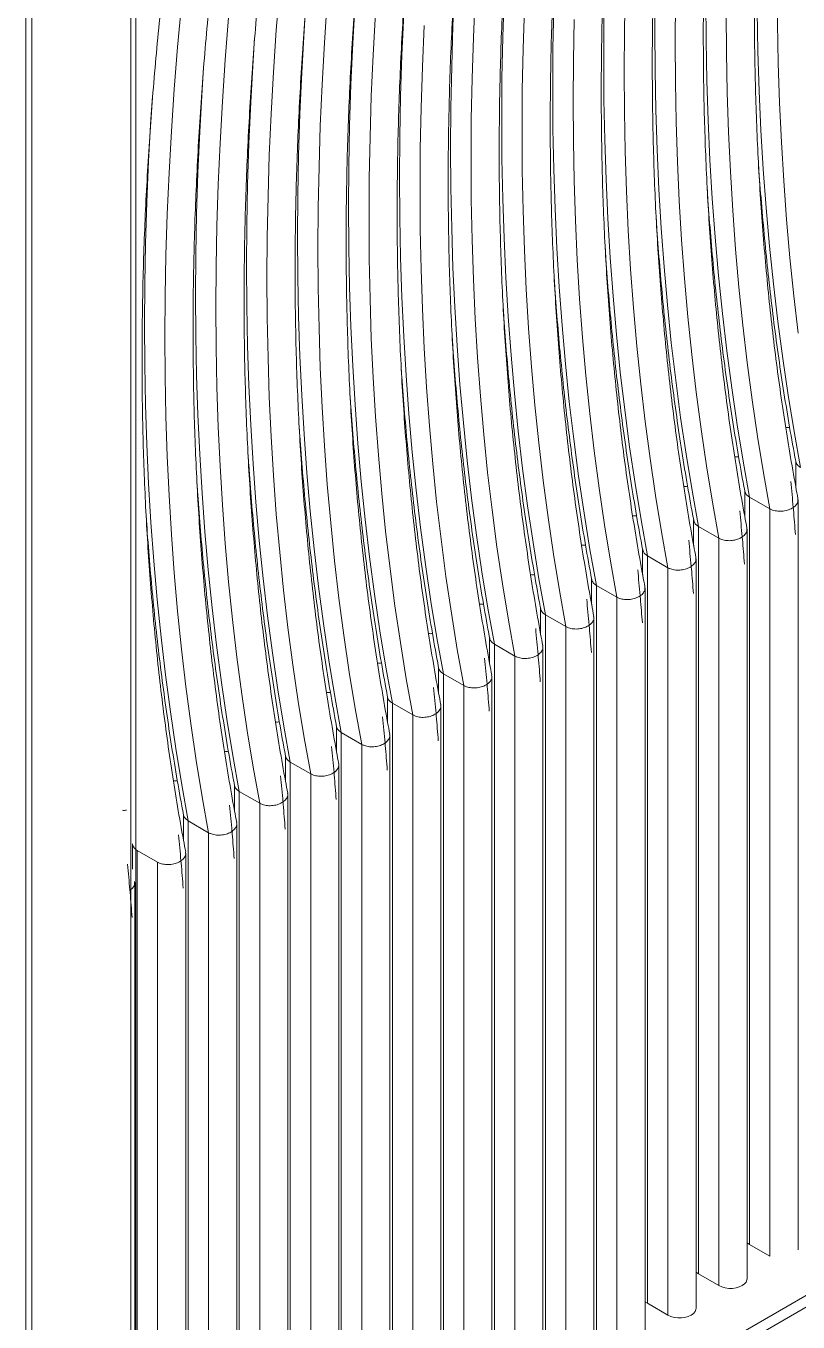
# Model space of a CAD drawing. Header units: millimetres. Extents: x 18217 to 37054, y 415 to 7180.
# Drawn here: x 18682 to 19131, y 2656 to 3410 of the extents above; entities that cross this region are included whole.
import ezdxf

# ---------------------------------------------------------------- set-up
doc = ezdxf.new("R2010")
doc.units = ezdxf.units.MM

# ---------------------------------------------------------------- blocks, each defined once
blk = doc.blocks.new('sdasdasdasdas')
at = {"linetype": 'ByBlock', "lineweight": 9}
for p, q in [((19576.53, 1897.49), (19576.53, 3122.3)), ((19574.19, 3119.04), (19574.19, 1894.23)), ((19523.28, 3092.91), (19523.28, 1868.1)), ((19526.11, 3091.28), (19526.11, 1866.47)), ((20597.61, 2499.76), (19576.53, 1907.82)), ((20602.56, 2496.91), (19576.53, 1902.11)), ((19896.64, 2501.08), (19896.64, 2488.72)), ((19871.89, 2486.79), (19871.89, 2474.44)), ((19884.14, 2477.88), (19874.24, 2483.59)), ((19874.24, 2120.95), (19874.24, 2483.59)), ((19884.14, 2115.24), (19884.14, 2477.88)), ((19897.79, 2118.4), (19897.79, 2482.22)), ((19847.14, 2472.5), (19847.14, 2460.15)), ((19859.39, 2463.59), (19849.49, 2469.31)), ((19849.49, 2106.66), (19849.49, 2469.31)), ((19873.04, 2104.12), (19873.04, 2467.93)), ((19859.39, 2100.95), (19859.39, 2463.59)), ((19822.4, 2458.22), (19822.4, 2445.86)), ((19834.64, 2449.31), (19824.74, 2455.02)), ((19824.74, 2092.38), (19824.74, 2455.02)), ((19848.3, 2089.83), (19848.3, 2453.65)), ((19834.64, 2086.66), (19834.64, 2449.31)), ((19797.65, 2443.93), (19797.65, 2431.58)), ((19809.89, 2435.02), (19799.99, 2440.73)), ((19799.99, 2078.09), (19799.99, 2440.73)), ((19809.89, 2072.37), (19809.89, 2435.02)), ((19823.55, 2075.54), (19823.55, 2439.36)), ((19772.9, 2429.64), (19772.9, 2417.29)), ((19785.14, 2420.73), (19775.24, 2426.45)), ((19775.24, 2063.8), (19775.24, 2426.45)), ((19798.8, 2061.25), (19798.8, 2425.07)), ((19748.15, 2415.35), (19748.15, 2403)), ((19785.14, 2058.09), (19785.14, 2420.73)), ((19760.39, 2406.44), (19750.49, 2412.16)), ((19750.49, 2049.51), (19750.49, 2412.16)), ((19774.05, 2046.97), (19774.05, 2410.79)), ((19760.39, 2043.8), (19760.39, 2406.44)), ((19723.4, 2401.07), (19723.4, 2388.71)), ((19735.64, 2392.16), (19725.74, 2397.87)), ((19725.74, 2035.23), (19725.74, 2397.87)), ((19749.3, 2032.68), (19749.3, 2396.5)), ((19735.64, 2029.51), (19735.64, 2392.16)), ((19698.65, 2386.78), (19698.65, 2374.43)), ((19710.89, 2377.87), (19701, 2383.58)), ((19701, 2020.94), (19701, 2383.58)), ((19710.89, 2015.23), (19710.89, 2377.87)), ((19724.55, 2018.39), (19724.55, 2382.21)), ((19673.9, 2372.49), (19673.9, 2360.14)), ((19686.15, 2363.58), (19676.25, 2369.3)), ((19676.25, 2006.65), (19676.25, 2369.3)), ((19699.8, 2004.11), (19699.8, 2367.92)), ((19686.15, 2000.94), (19686.15, 2363.58)), ((19649.15, 2358.21), (19649.15, 2345.85)), ((19661.4, 2349.3), (19651.5, 2355.01)), ((19651.5, 1992.37), (19651.5, 2355.01)), ((19675.05, 1989.82), (19675.05, 2353.64)), ((19661.4, 1986.65), (19661.4, 2349.3)), ((19624.41, 2343.92), (19624.41, 2331.57)), ((19636.65, 2335.01), (19626.75, 2340.72)), ((19626.75, 1978.08), (19626.75, 2340.72)), ((19636.65, 1972.36), (19636.65, 2335.01)), ((19650.31, 1975.53), (19650.31, 2339.35)), ((19599.66, 2329.63), (19599.66, 2317.28)), ((19611.9, 2320.72), (19602, 2326.44)), ((19602, 1963.79), (19602, 2326.44)), ((19611.9, 1958.08), (19611.9, 2320.72)), ((19625.56, 1961.24), (19625.56, 2325.06)), ((19574.91, 2315.34), (19574.91, 2302.99)), ((19587.15, 2306.43), (19577.25, 2312.15)), ((19577.25, 1949.5), (19577.25, 2312.15)), ((19600.81, 1946.96), (19600.81, 2310.78)), ((19587.15, 1943.79), (19587.15, 2306.43)), ((19576.06, 1932.67), (19576.06, 2296.49)), ((19576.53, 1930.46), (19576.53, 2294.28)), ((19874.24, 2120.95), (19884.14, 2115.23)), ((19849.49, 2106.66), (19859.39, 2100.95)), ((19824.74, 2092.38), (19834.64, 2086.66))]:
    blk.add_line(p, q, dxfattribs=at)
at = {"linetype": 'ByBlock', "lineweight": 9, "flags": 128}
for points in [[(19897.85, 2563.09), (19895.72, 2581.28), (19893.84, 2599.66), (19892.2, 2618.21), (19890.82, 2636.93), (19889.69, 2655.82), (19888.8, 2674.87), (19888.17, 2694.07), (19887.8, 2713.44), (19887.67, 2732.95), (19887.8, 2752.61), (19888.17, 2772.4), (19888.8, 2792.34), (19889.69, 2812.41), (19890.82, 2832.6), (19892.2, 2852.92), (19893.84, 2873.36), (19895.72, 2893.91), (19897.85, 2914.57)], [(19884.14, 2477.88), (19881.01, 2495.32), (19878.12, 2512.96), (19875.49, 2530.78), (19873.11, 2548.8), (19870.97, 2567), (19869.09, 2585.37), (19867.45, 2603.92), (19866.07, 2622.64), (19864.94, 2641.53), (19864.06, 2660.58), (19863.43, 2679.79), (19863.05, 2699.15), (19862.92, 2718.66)], [(19859.39, 2463.59), (19856.26, 2481.03), (19853.38, 2498.67), (19850.74, 2516.5), (19848.36, 2534.51), (19846.22, 2552.71), (19844.34, 2571.08), (19842.7, 2589.63), (19841.32, 2608.36), (19840.19, 2627.24), (19839.31, 2646.29), (19838.68, 2665.5), (19838.3, 2684.86), (19838.17, 2704.37), (19838.3, 2724.03)], [(19834.64, 2449.31), (19831.51, 2466.75), (19828.63, 2484.38), (19825.99, 2502.21), (19823.61, 2520.22), (19821.47, 2538.42), (19819.59, 2556.8), (19817.95, 2575.35), (19816.57, 2594.07), (19815.44, 2612.96), (19814.56, 2632.01), (19813.93, 2651.21), (19813.55, 2670.58), (19813.43, 2690.09), (19813.55, 2709.74), (19813.93, 2729.54)], [(19809.89, 2435.02), (19806.76, 2452.46), (19803.88, 2470.1), (19801.24, 2487.92), (19798.86, 2505.94), (19796.73, 2524.13), (19794.84, 2542.51), (19793.21, 2561.06), (19791.82, 2579.78), (19790.69, 2598.67), (19789.81, 2617.72), (19789.18, 2636.93), (19788.8, 2656.29), (19788.68, 2675.8), (19788.8, 2695.46), (19789.18, 2715.26)], [(19785.14, 2420.73), (19782.01, 2438.17), (19779.13, 2455.81), (19776.5, 2473.64), (19774.11, 2491.65), (19771.98, 2509.85), (19770.09, 2528.22), (19768.46, 2546.77), (19767.07, 2565.49), (19765.94, 2584.38), (19765.06, 2603.43), (19764.43, 2622.64), (19764.05, 2642), (19763.93, 2661.51), (19764.05, 2681.17), (19764.43, 2700.97), (19765.06, 2720.9)], [(19760.39, 2406.44), (19757.26, 2423.89), (19754.38, 2441.52), (19751.75, 2459.35), (19749.36, 2477.36), (19747.23, 2495.56), (19745.34, 2513.94), (19743.71, 2532.49), (19742.33, 2551.21), (19741.19, 2570.09), (19740.31, 2589.14), (19739.68, 2608.35), (19739.3, 2627.71), (19739.18, 2647.23), (19739.3, 2666.88), (19739.68, 2686.68), (19740.31, 2706.62), (19741.19, 2726.68)], [(19735.64, 2392.16), (19732.51, 2409.6), (19729.63, 2427.23), (19727, 2445.06), (19724.61, 2463.08), (19722.48, 2481.27), (19720.59, 2499.65), (19718.96, 2518.2), (19717.58, 2536.92), (19716.44, 2555.81), (19715.56, 2574.86), (19714.93, 2594.06), (19714.56, 2613.43), (19714.43, 2632.94), (19714.56, 2652.6), (19714.93, 2672.39), (19715.56, 2692.33), (19716.44, 2712.4)], [(19710.89, 2377.87), (19707.76, 2395.31), (19704.88, 2412.95), (19702.25, 2430.77), (19699.87, 2448.79), (19697.73, 2466.99), (19695.85, 2485.36), (19694.21, 2503.91), (19692.83, 2522.63), (19691.7, 2541.52), (19690.81, 2560.57), (19690.18, 2579.78), (19689.81, 2599.14), (19689.68, 2618.65), (19689.81, 2638.31), (19690.18, 2658.11), (19690.81, 2678.04), (19691.7, 2698.11), (19692.83, 2718.3)], [(19686.15, 2363.58), (19683.02, 2381.02), (19680.13, 2398.66), (19677.5, 2416.49), (19675.12, 2434.5), (19672.98, 2452.7), (19671.1, 2471.07), (19669.46, 2489.62), (19668.08, 2508.35), (19666.95, 2527.23), (19666.07, 2546.28), (19665.44, 2565.49), (19665.06, 2584.85), (19664.93, 2604.36), (19665.06, 2624.02), (19665.44, 2643.82), (19666.07, 2663.75), (19666.95, 2683.82), (19668.08, 2704.02), (19669.46, 2724.33)], [(19661.4, 2349.3), (19658.27, 2366.74), (19655.39, 2384.37), (19652.75, 2402.2), (19650.37, 2420.21), (19648.23, 2438.41), (19646.35, 2456.79), (19644.71, 2475.34), (19643.33, 2494.06), (19642.2, 2512.95), (19641.32, 2532), (19640.69, 2551.2), (19640.31, 2570.57), (19640.18, 2590.08), (19640.31, 2609.73), (19640.69, 2629.53), (19641.32, 2649.47), (19642.2, 2669.53), (19643.33, 2689.73), (19644.71, 2710.05), (19646.35, 2730.48)], [(19898.98, 2497.88), (19895.86, 2515.32), (19892.97, 2532.96), (19890.34, 2550.79), (19887.96, 2568.8), (19885.82, 2587), (19883.94, 2605.37), (19882.3, 2623.92), (19880.92, 2642.64), (19879.79, 2661.53), (19878.9, 2680.58), (19878.28, 2699.79), (19877.9, 2719.15), (19877.77, 2738.66), (19877.9, 2758.32), (19878.28, 2778.12), (19878.9, 2798.05), (19879.79, 2818.12), (19880.92, 2838.32), (19881.64, 2849.34)], [(19636.65, 2335.01), (19633.52, 2352.45), (19630.64, 2370.09), (19628, 2387.91), (19625.62, 2405.93), (19623.48, 2424.12), (19621.6, 2442.5), (19619.96, 2461.05), (19618.58, 2479.77), (19617.45, 2498.66), (19616.57, 2517.71), (19615.94, 2536.92), (19615.56, 2556.28), (19615.44, 2575.79), (19615.56, 2595.45), (19615.94, 2615.25), (19616.57, 2635.18), (19617.45, 2655.25), (19618.58, 2675.44), (19619.96, 2695.76), (19621.6, 2716.2)], [(19874.24, 2483.59), (19871.11, 2501.04), (19868.22, 2518.67), (19865.59, 2536.5), (19863.21, 2554.51), (19861.07, 2572.71), (19859.19, 2591.09), (19857.55, 2609.64), (19856.17, 2628.36), (19855.04, 2647.24), (19854.16, 2666.29), (19853.53, 2685.5), (19853.15, 2704.86), (19853.02, 2724.38), (19853.15, 2744.03), (19853.53, 2763.83), (19854.16, 2783.77), (19855.04, 2803.83), (19856.17, 2824.03), (19856.89, 2835.06)], [(19611.9, 2320.72), (19608.77, 2338.16), (19605.89, 2355.8), (19603.25, 2373.63), (19600.87, 2391.64), (19598.74, 2409.84), (19596.85, 2428.21), (19595.22, 2446.76), (19593.83, 2465.48), (19592.7, 2484.37), (19591.82, 2503.42), (19591.19, 2522.63), (19590.81, 2541.99), (19590.69, 2561.5), (19590.81, 2581.16), (19591.19, 2600.96), (19591.82, 2620.89), (19592.7, 2640.96), (19593.83, 2661.15), (19595.22, 2681.47), (19596.85, 2701.91), (19598.74, 2722.46)], [(19849.49, 2469.31), (19846.36, 2486.75), (19843.48, 2504.39), (19840.84, 2522.21), (19838.46, 2540.23), (19836.32, 2558.42), (19834.44, 2576.8), (19832.8, 2595.35), (19831.42, 2614.07), (19830.29, 2632.96), (19829.41, 2652.01), (19828.78, 2671.22), (19828.4, 2690.58), (19828.27, 2710.09), (19828.4, 2729.75), (19828.78, 2749.54), (19829.41, 2769.48), (19830.29, 2789.55), (19831.42, 2809.74), (19832.14, 2820.77)], [(19824.74, 2455.02), (19821.61, 2472.46), (19818.73, 2490.1), (19816.09, 2507.93), (19813.71, 2525.94), (19811.57, 2544.14), (19809.69, 2562.51), (19808.06, 2581.06), (19806.67, 2599.78), (19805.54, 2618.67), (19804.66, 2637.72), (19804.03, 2656.93), (19803.65, 2676.29), (19803.53, 2695.8), (19803.65, 2715.46), (19804.03, 2735.26), (19804.66, 2755.19), (19805.54, 2775.26), (19806.67, 2795.45), (19807.39, 2806.48)], [(19799.99, 2440.73), (19796.86, 2458.17), (19793.98, 2475.81), (19791.34, 2493.64), (19788.96, 2511.65), (19786.83, 2529.85), (19784.94, 2548.22), (19783.31, 2566.77), (19781.92, 2585.5), (19780.79, 2604.38), (19779.91, 2623.43), (19779.28, 2642.64), (19778.9, 2662), (19778.78, 2681.51), (19778.9, 2701.17), (19779.28, 2720.97), (19779.91, 2740.9), (19780.79, 2760.97), (19781.92, 2781.17), (19782.64, 2792.2)], [(19775.24, 2426.45), (19772.11, 2443.89), (19769.23, 2461.52), (19766.6, 2479.35), (19764.21, 2497.37), (19762.08, 2515.56), (19760.19, 2533.94), (19758.56, 2552.49), (19757.17, 2571.21), (19756.04, 2590.1), (19755.16, 2609.15), (19754.53, 2628.35), (19754.15, 2647.72), (19754.03, 2667.23), (19754.15, 2686.88), (19754.53, 2706.68), (19755.16, 2726.62), (19756.04, 2746.68), (19757.17, 2766.88), (19757.9, 2777.91)], [(19750.49, 2412.16), (19747.36, 2429.6), (19744.48, 2447.24), (19741.85, 2465.06), (19739.46, 2483.08), (19737.33, 2501.27), (19735.44, 2519.65), (19733.81, 2538.2), (19732.43, 2556.92), (19731.29, 2575.81), (19730.41, 2594.86), (19729.78, 2614.07), (19729.41, 2633.43), (19729.28, 2652.94), (19729.41, 2672.6), (19729.78, 2692.4), (19730.41, 2712.33), (19731.29, 2732.4), (19732.43, 2752.59), (19733.15, 2763.62)], [(19725.74, 2397.87), (19722.61, 2415.31), (19719.73, 2432.95), (19717.1, 2450.78), (19714.71, 2468.79), (19712.58, 2486.99), (19710.69, 2505.36), (19709.06, 2523.91), (19707.68, 2542.63), (19706.54, 2561.52), (19705.66, 2580.57), (19705.03, 2599.78), (19704.66, 2619.14), (19704.53, 2638.65), (19704.66, 2658.31), (19705.03, 2678.11), (19705.66, 2698.04), (19706.54, 2718.11), (19707.68, 2738.31), (19708.4, 2749.33)], [(19701, 2383.58), (19697.87, 2401.03), (19694.98, 2418.66), (19692.35, 2436.49), (19689.97, 2454.5), (19687.83, 2472.7), (19685.95, 2491.08), (19684.31, 2509.63), (19682.93, 2528.35), (19681.8, 2547.23), (19680.91, 2566.28), (19680.29, 2585.49), (19679.91, 2604.85), (19679.78, 2624.37), (19679.91, 2644.02), (19680.29, 2663.82), (19680.91, 2683.76), (19681.8, 2703.82), (19682.93, 2724.02), (19683.65, 2735.05)], [(19676.25, 2369.3), (19673.12, 2386.74), (19670.23, 2404.38), (19667.6, 2422.2), (19665.22, 2440.22), (19663.08, 2458.41), (19661.2, 2476.79), (19659.56, 2495.34), (19658.18, 2514.06), (19657.05, 2532.95), (19656.17, 2552), (19655.54, 2571.21), (19655.16, 2590.57), (19655.03, 2610.08), (19655.16, 2629.74), (19655.54, 2649.53), (19656.17, 2669.47), (19657.05, 2689.54), (19658.18, 2709.73), (19658.9, 2720.76)], [(19651.5, 2355.01), (19648.37, 2372.45), (19645.49, 2390.09), (19642.85, 2407.92), (19640.47, 2425.93), (19638.33, 2444.13), (19636.45, 2462.5), (19634.81, 2481.05), (19633.43, 2499.77), (19632.3, 2518.66), (19631.42, 2537.71), (19630.79, 2556.92), (19630.41, 2576.28), (19630.28, 2595.79), (19630.41, 2615.45), (19630.79, 2635.25), (19631.42, 2655.18), (19632.3, 2675.25), (19633.43, 2695.44), (19634.15, 2706.47)], [(19626.75, 2340.72), (19623.62, 2358.16), (19620.74, 2375.8), (19618.1, 2393.63), (19615.72, 2411.64), (19613.58, 2429.84), (19611.7, 2448.21), (19610.07, 2466.76), (19608.68, 2485.49), (19607.55, 2504.37), (19606.67, 2523.42), (19606.04, 2542.63), (19605.66, 2561.99), (19605.54, 2581.5), (19605.66, 2601.16), (19606.04, 2620.96), (19606.67, 2640.89), (19607.55, 2660.96), (19608.68, 2681.16), (19609.4, 2692.19)], [(19602, 2326.44), (19598.87, 2343.88), (19595.99, 2361.51), (19593.36, 2379.34), (19590.97, 2397.36), (19588.84, 2415.55), (19586.95, 2433.93), (19585.32, 2452.48), (19583.93, 2471.2), (19582.8, 2490.09), (19581.92, 2509.14), (19581.29, 2528.34), (19580.91, 2547.71), (19580.79, 2567.22), (19580.91, 2586.87), (19581.29, 2606.67), (19581.92, 2626.61), (19582.8, 2646.67), (19583.93, 2666.87), (19584.65, 2677.9)], [(19873.04, 2121.83), (19873.12, 2121.76), (19874.24, 2120.95)], [(19848.3, 2107.54), (19848.37, 2107.47), (19849.49, 2106.66)], [(19859.39, 2100.95), (19860.79, 2100.3), (19862.4, 2099.85), (19864.15, 2099.62), (19865.94, 2099.62), (19867.69, 2099.85), (19869.3, 2100.3), (19870.7, 2100.95), (19871.82, 2101.76), (19872.6, 2102.69), (19873, 2103.7), (19873.04, 2104.31)], [(19823.55, 2093.26), (19823.62, 2093.18), (19824.74, 2092.38)], [(19834.64, 2086.66), (19836.04, 2086.02), (19837.65, 2085.57), (19839.4, 2085.34), (19841.19, 2085.34), (19842.94, 2085.57), (19844.55, 2086.02), (19845.95, 2086.66), (19847.07, 2087.47), (19847.85, 2088.4), (19848.25, 2089.41), (19848.3, 2090.02)]]:
    blk.add_lwpolyline(points, dxfattribs=at)
at = {"linetype": 'ByBlock', "lineweight": 9}
for points, knots in [([(19897.74, 2482.83), (19897.39, 2484.73), (19896.01, 2492.02), (19893.78, 2504.84), (19891.13, 2521.34), (19888.7, 2538.01), (19886.49, 2554.85), (19884.5, 2571.85), (19882.74, 2589.01), (19881.19, 2606.33), (19879.87, 2623.8), (19878.76, 2641.42), (19877.88, 2659.19), (19877.22, 2677.1), (19876.78, 2695.15), (19876.57, 2713.33), (19876.57, 2731.64), (19876.8, 2750.09), (19877.25, 2768.66), (19877.93, 2787.34), (19878.82, 2806.15), (19879.94, 2825.07), (19881.28, 2844.1), (19882.85, 2863.23), (19884.63, 2882.47), (19886.63, 2901.8), (19888.86, 2921.24), (19891.3, 2940.76), (19893.97, 2960.36), (19896.16, 2975.39), (19897.48, 2983.88), (19897.77, 2985.79)], [0, 0, 0, 0, 0.01274, 0.048919, 0.085098, 0.121275, 0.157452, 0.193628, 0.229804, 0.265979, 0.302153, 0.338328, 0.374502, 0.410677, 0.446851, 0.483026, 0.519201, 0.555376, 0.591551, 0.627727, 0.663904, 0.700081, 0.736258, 0.772436, 0.808614, 0.844793, 0.880973, 0.917153, 0.953334, 0.989516, 1, 1, 1, 1]), ([(19872.99, 2468.54), (19872.64, 2470.44), (19871.26, 2477.73), (19869.03, 2490.55), (19866.38, 2507.05), (19863.95, 2523.72), (19861.74, 2540.56), (19859.76, 2557.57), (19857.99, 2574.73), (19856.44, 2592.05), (19855.12, 2609.52), (19854.01, 2627.14), (19853.13, 2644.9), (19852.47, 2662.81), (19852.03, 2680.86), (19851.82, 2699.04), (19851.82, 2717.36), (19852.05, 2735.8), (19852.51, 2754.37), (19853.18, 2773.06), (19854.08, 2791.86), (19855.19, 2810.78), (19856.53, 2829.81), (19858.1, 2848.95), (19859.88, 2868.18), (19861.88, 2887.52), (19864.11, 2906.95), (19866.55, 2926.47), (19869.22, 2946.08), (19871.41, 2961.1), (19872.73, 2969.59), (19873.02, 2971.5)], [0, 0, 0, 0, 0.01274, 0.048919, 0.085098, 0.121275, 0.157452, 0.193628, 0.229804, 0.265979, 0.302153, 0.338328, 0.374502, 0.410677, 0.446851, 0.483026, 0.519201, 0.555376, 0.591551, 0.627727, 0.663904, 0.700081, 0.736258, 0.772436, 0.808614, 0.844793, 0.880973, 0.917153, 0.953334, 0.989516, 1, 1, 1, 1]), ([(19848.25, 2454.25), (19847.89, 2456.15), (19846.51, 2463.45), (19844.28, 2476.26), (19841.63, 2492.76), (19839.2, 2509.44), (19836.99, 2526.28), (19835.01, 2543.28), (19833.24, 2560.44), (19831.69, 2577.76), (19830.37, 2595.23), (19829.26, 2612.85), (19828.38, 2630.62), (19827.72, 2648.52), (19827.28, 2666.57), (19827.07, 2684.76), (19827.08, 2703.07), (19827.31, 2721.51), (19827.76, 2740.08), (19828.43, 2758.77), (19829.33, 2777.58), (19830.45, 2796.49), (19831.79, 2815.52), (19833.35, 2834.66), (19835.13, 2853.9), (19837.14, 2873.23), (19839.36, 2892.66), (19841.81, 2912.18), (19844.48, 2931.79), (19846.66, 2946.81), (19847.98, 2955.31), (19848.28, 2957.21)], [0, 0, 0, 0, 0.01274, 0.048919, 0.085098, 0.121275, 0.157452, 0.193628, 0.229804, 0.265979, 0.302153, 0.338328, 0.374502, 0.410677, 0.446851, 0.483026, 0.519201, 0.555376, 0.591551, 0.627727, 0.663904, 0.700081, 0.736258, 0.772436, 0.808614, 0.844793, 0.880973, 0.917153, 0.953334, 0.989516, 1, 1, 1, 1]), ([(19823.5, 2439.97), (19823.14, 2441.87), (19821.76, 2449.16), (19819.53, 2461.97), (19816.88, 2478.48), (19814.45, 2495.15), (19812.25, 2511.99), (19810.26, 2528.99), (19808.49, 2546.15), (19806.94, 2563.47), (19805.62, 2580.94), (19804.52, 2598.56), (19803.63, 2616.33), (19802.97, 2634.24), (19802.54, 2652.29), (19802.32, 2670.47), (19802.33, 2688.78), (19802.56, 2707.23), (19803.01, 2725.79), (19803.68, 2744.48), (19804.58, 2763.29), (19805.7, 2782.21), (19807.04, 2801.24), (19808.6, 2820.37), (19810.38, 2839.61), (19812.39, 2858.94), (19814.61, 2878.37), (19817.06, 2897.89), (19819.73, 2917.5), (19821.92, 2932.53), (19823.23, 2941.02), (19823.53, 2942.93)], [0, 0, 0, 0, 0.01274, 0.048919, 0.085098, 0.121275, 0.157452, 0.193628, 0.229804, 0.265979, 0.302153, 0.338328, 0.374502, 0.410677, 0.446851, 0.483026, 0.519201, 0.555376, 0.591551, 0.627727, 0.663904, 0.700081, 0.736258, 0.772436, 0.808614, 0.844793, 0.880973, 0.917153, 0.953334, 0.989516, 1, 1, 1, 1]), ([(19798.75, 2425.68), (19798.39, 2427.58), (19797.02, 2434.87), (19794.78, 2447.69), (19792.13, 2464.19), (19789.71, 2480.86), (19787.5, 2497.7), (19785.51, 2514.7), (19783.74, 2531.87), (19782.2, 2549.18), (19780.87, 2566.65), (19779.77, 2584.28), (19778.89, 2602.04), (19778.23, 2619.95), (19777.79, 2638), (19777.57, 2656.18), (19777.58, 2674.5), (19777.81, 2692.94), (19778.26, 2711.51), (19778.93, 2730.2), (19779.83, 2749), (19780.95, 2767.92), (19782.29, 2786.95), (19783.85, 2806.08), (19785.63, 2825.32), (19787.64, 2844.66), (19789.86, 2864.09), (19792.31, 2883.61), (19794.98, 2903.22), (19797.17, 2918.24), (19798.48, 2926.73), (19798.78, 2928.64)], [0, 0, 0, 0, 0.01274, 0.048919, 0.085098, 0.121275, 0.157452, 0.193628, 0.229804, 0.265979, 0.302153, 0.338328, 0.374502, 0.410677, 0.446851, 0.483026, 0.519201, 0.555376, 0.591551, 0.627727, 0.663904, 0.700081, 0.736258, 0.772436, 0.808614, 0.844793, 0.880973, 0.917153, 0.953334, 0.989516, 1, 1, 1, 1]), ([(19774, 2411.39), (19773.64, 2413.29), (19772.27, 2420.59), (19770.03, 2433.4), (19767.38, 2449.9), (19764.96, 2466.57), (19762.75, 2483.41), (19760.76, 2500.42), (19758.99, 2517.58), (19757.45, 2534.9), (19756.12, 2552.37), (19755.02, 2569.99), (19754.14, 2587.75), (19753.48, 2605.66), (19753.04, 2623.71), (19752.82, 2641.89), (19752.83, 2660.21), (19753.06, 2678.65), (19753.51, 2697.22), (19754.18, 2715.91), (19755.08, 2734.71), (19756.2, 2753.63), (19757.54, 2772.66), (19759.1, 2791.8), (19760.88, 2811.03), (19762.89, 2830.37), (19765.11, 2849.8), (19767.56, 2869.32), (19770.23, 2888.93), (19772.42, 2903.95), (19773.73, 2912.45), (19774.03, 2914.35)], [0, 0, 0, 0, 0.01274, 0.048919, 0.085098, 0.121275, 0.157452, 0.193628, 0.229804, 0.265979, 0.302153, 0.338328, 0.374502, 0.410677, 0.446851, 0.483026, 0.519201, 0.555376, 0.591551, 0.627727, 0.663904, 0.700081, 0.736258, 0.772436, 0.808614, 0.844793, 0.880973, 0.917153, 0.953334, 0.989516, 1, 1, 1, 1]), ([(19749.25, 2397.11), (19748.89, 2399.01), (19747.52, 2406.3), (19745.29, 2419.11), (19742.63, 2435.61), (19740.21, 2452.29), (19738, 2469.13), (19736.01, 2486.13), (19734.24, 2503.29), (19732.7, 2520.61), (19731.37, 2538.08), (19730.27, 2555.7), (19729.39, 2573.47), (19728.73, 2591.38), (19728.29, 2609.42), (19728.07, 2627.61), (19728.08, 2645.92), (19728.31, 2664.36), (19728.76, 2682.93), (19729.44, 2701.62), (19730.33, 2720.43), (19731.45, 2739.35), (19732.79, 2758.37), (19734.35, 2777.51), (19736.14, 2796.75), (19738.14, 2816.08), (19740.37, 2835.51), (19742.81, 2855.03), (19745.48, 2874.64), (19747.67, 2889.67), (19748.98, 2898.16), (19749.28, 2900.07)], [0, 0, 0, 0, 0.01274, 0.048919, 0.085098, 0.121275, 0.157452, 0.193628, 0.229804, 0.265979, 0.302153, 0.338328, 0.374502, 0.410677, 0.446851, 0.483026, 0.519201, 0.555376, 0.591551, 0.627727, 0.663904, 0.700081, 0.736258, 0.772436, 0.808614, 0.844793, 0.880973, 0.917153, 0.953334, 0.989516, 1, 1, 1, 1]), ([(19724.5, 2382.82), (19724.14, 2384.72), (19722.77, 2392.01), (19720.54, 2404.83), (19717.89, 2421.33), (19715.46, 2438), (19713.25, 2454.84), (19711.26, 2471.84), (19709.5, 2489), (19707.95, 2506.32), (19706.62, 2523.79), (19705.52, 2541.41), (19704.64, 2559.18), (19703.98, 2577.09), (19703.54, 2595.14), (19703.33, 2613.32), (19703.33, 2631.63), (19703.56, 2650.08), (19704.01, 2668.65), (19704.69, 2687.33), (19705.58, 2706.14), (19706.7, 2725.06), (19708.04, 2744.09), (19709.6, 2763.22), (19711.39, 2782.46), (19713.39, 2801.79), (19715.62, 2821.23), (19718.06, 2840.75), (19720.73, 2860.35), (19722.92, 2875.38), (19724.24, 2883.87), (19724.53, 2885.78)], [0, 0, 0, 0, 0.01274, 0.048919, 0.085098, 0.121275, 0.157452, 0.193628, 0.229804, 0.265979, 0.302153, 0.338328, 0.374502, 0.410677, 0.446851, 0.483026, 0.519201, 0.555376, 0.591551, 0.627727, 0.663904, 0.700081, 0.736258, 0.772436, 0.808614, 0.844793, 0.880973, 0.917153, 0.953334, 0.989516, 1, 1, 1, 1]), ([(19699.75, 2368.53), (19699.4, 2370.43), (19698.02, 2377.72), (19695.79, 2390.54), (19693.14, 2407.04), (19690.71, 2423.71), (19688.5, 2440.55), (19686.51, 2457.56), (19684.75, 2474.72), (19683.2, 2492.04), (19681.88, 2509.51), (19680.77, 2527.13), (19679.89, 2544.89), (19679.23, 2562.8), (19678.79, 2580.85), (19678.58, 2599.03), (19678.58, 2617.35), (19678.81, 2635.79), (19679.26, 2654.36), (19679.94, 2673.05), (19680.83, 2691.85), (19681.95, 2710.77), (19683.29, 2729.8), (19684.86, 2748.94), (19686.64, 2768.17), (19688.64, 2787.51), (19690.87, 2806.94), (19693.31, 2826.46), (19695.98, 2846.07), (19698.17, 2861.09), (19699.49, 2869.58), (19699.78, 2871.49)], [0, 0, 0, 0, 0.01274, 0.048919, 0.085098, 0.121275, 0.157452, 0.193628, 0.229804, 0.265979, 0.302153, 0.338328, 0.374502, 0.410677, 0.446851, 0.483026, 0.519201, 0.555376, 0.591551, 0.627727, 0.663904, 0.700081, 0.736258, 0.772436, 0.808614, 0.844793, 0.880973, 0.917153, 0.953334, 0.989516, 1, 1, 1, 1]), ([(19675, 2354.24), (19674.65, 2356.14), (19673.27, 2363.44), (19671.04, 2376.25), (19668.39, 2392.75), (19665.96, 2409.43), (19663.75, 2426.27), (19661.77, 2443.27), (19660, 2460.43), (19658.45, 2477.75), (19657.13, 2495.22), (19656.02, 2512.84), (19655.14, 2530.61), (19654.48, 2548.51), (19654.04, 2566.56), (19653.83, 2584.75), (19653.83, 2603.06), (19654.06, 2621.5), (19654.52, 2640.07), (19655.19, 2658.76), (19656.09, 2677.57), (19657.2, 2696.48), (19658.54, 2715.51), (19660.11, 2734.65), (19661.89, 2753.89), (19663.89, 2773.22), (19666.12, 2792.65), (19668.56, 2812.17), (19671.23, 2831.78), (19673.42, 2846.8), (19674.74, 2855.3), (19675.03, 2857.2)], [0, 0, 0, 0, 0.01274, 0.048919, 0.085098, 0.121275, 0.157452, 0.193628, 0.229804, 0.265979, 0.302153, 0.338328, 0.374502, 0.410677, 0.446851, 0.483026, 0.519201, 0.555376, 0.591551, 0.627727, 0.663904, 0.700081, 0.736258, 0.772436, 0.808614, 0.844793, 0.880973, 0.917153, 0.953334, 0.989516, 1, 1, 1, 1]), ([(19650.26, 2339.96), (19649.9, 2341.86), (19648.52, 2349.15), (19646.29, 2361.96), (19643.64, 2378.47), (19641.21, 2395.14), (19639, 2411.98), (19637.02, 2428.98), (19635.25, 2446.14), (19633.7, 2463.46), (19632.38, 2480.93), (19631.27, 2498.55), (19630.39, 2516.32), (19629.73, 2534.23), (19629.29, 2552.28), (19629.08, 2570.46), (19629.09, 2588.77), (19629.32, 2607.22), (19629.77, 2625.78), (19630.44, 2644.47), (19631.34, 2663.28), (19632.46, 2682.2), (19633.8, 2701.23), (19635.36, 2720.36), (19637.14, 2739.6), (19639.15, 2758.93), (19641.37, 2778.36), (19643.82, 2797.88), (19646.49, 2817.49), (19648.67, 2832.52), (19649.99, 2841.01), (19650.29, 2842.92)], [0, 0, 0, 0, 0.01274, 0.048919, 0.085098, 0.121275, 0.157452, 0.193628, 0.229804, 0.265979, 0.302153, 0.338328, 0.374502, 0.410677, 0.446851, 0.483026, 0.519201, 0.555376, 0.591551, 0.627727, 0.663904, 0.700081, 0.736258, 0.772436, 0.808614, 0.844793, 0.880973, 0.917153, 0.953334, 0.989516, 1, 1, 1, 1]), ([(19625.51, 2325.67), (19625.15, 2327.57), (19623.78, 2334.86), (19621.54, 2347.68), (19618.89, 2364.18), (19616.46, 2380.85), (19614.26, 2397.69), (19612.27, 2414.69), (19610.5, 2431.86), (19608.95, 2449.17), (19607.63, 2466.64), (19606.53, 2484.27), (19605.64, 2502.03), (19604.98, 2519.94), (19604.55, 2537.99), (19604.33, 2556.17), (19604.34, 2574.49), (19604.57, 2592.93), (19605.02, 2611.5), (19605.69, 2630.19), (19606.59, 2648.99), (19607.71, 2667.91), (19609.05, 2686.94), (19610.61, 2706.07), (19612.39, 2725.31), (19614.4, 2744.65), (19616.62, 2764.08), (19619.07, 2783.6), (19621.74, 2803.21), (19623.93, 2818.23), (19625.24, 2826.72), (19625.54, 2828.63)], [0, 0, 0, 0, 0.01274, 0.048919, 0.085098, 0.121275, 0.157452, 0.193628, 0.229804, 0.265979, 0.302153, 0.338328, 0.374502, 0.410677, 0.446851, 0.483026, 0.519201, 0.555376, 0.591551, 0.627727, 0.663904, 0.700081, 0.736258, 0.772436, 0.808614, 0.844793, 0.880973, 0.917153, 0.953334, 0.989516, 1, 1, 1, 1]), ([(19600.76, 2311.38), (19600.4, 2313.28), (19599.03, 2320.58), (19596.79, 2333.39), (19594.14, 2349.89), (19591.72, 2366.56), (19589.51, 2383.4), (19587.52, 2400.41), (19585.75, 2417.57), (19584.21, 2434.89), (19582.88, 2452.36), (19581.78, 2469.98), (19580.9, 2487.74), (19580.24, 2505.65), (19579.8, 2523.7), (19579.58, 2541.88), (19579.59, 2560.2), (19579.82, 2578.64), (19580.27, 2597.21), (19580.94, 2615.9), (19581.84, 2634.7), (19582.96, 2653.62), (19584.3, 2672.65), (19585.86, 2691.79), (19587.64, 2711.02), (19589.65, 2730.36), (19591.87, 2749.79), (19594.32, 2769.31), (19596.99, 2788.92), (19599.18, 2803.94), (19600.49, 2812.44), (19600.79, 2814.34)], [0, 0, 0, 0, 0.0127401, 0.0489193, 0.0850979, 0.1212754, 0.1574521, 0.1936282, 0.2298036, 0.2659786, 0.3021533, 0.3383279, 0.3745023, 0.4106767, 0.4468512, 0.4830258, 0.5192008, 0.5553759, 0.5915514, 0.6277273, 0.6639037, 0.7000805, 0.7362579, 0.7724358, 0.8086143, 0.8447934, 0.8809731, 0.9171535, 0.9533345, 0.9895161, 1, 1, 1, 1]), ([(19878.52, 2647.09), (19878.62, 2645.39), (19879.1, 2637.74), (19880.16, 2624.3), (19881.72, 2606.79), (19883.52, 2589.44), (19885.54, 2572.25), (19887.78, 2555.22), (19890.25, 2538.35), (19892.94, 2521.65), (19895.12, 2509.14), (19896.43, 2502.21), (19896.7, 2500.75)], [0, 0, 0, 0, 0.0336, 0.150484, 0.267369, 0.384252, 0.501135, 0.618016, 0.734895, 0.851771, 0.968645, 1, 1, 1, 1]), ([(19853.77, 2632.81), (19853.88, 2631.1), (19854.35, 2623.45), (19855.42, 2610.02), (19856.97, 2592.5), (19858.77, 2575.15), (19860.79, 2557.96), (19863.04, 2540.93), (19865.5, 2524.06), (19868.19, 2507.36), (19870.37, 2494.85), (19871.68, 2487.93), (19871.95, 2486.46)], [0, 0, 0, 0, 0.0336, 0.150484, 0.267369, 0.384252, 0.501135, 0.618016, 0.734895, 0.851771, 0.968645, 1, 1, 1, 1]), ([(19829.02, 2618.52), (19829.13, 2616.81), (19829.6, 2609.17), (19830.67, 2595.73), (19832.23, 2578.21), (19834.03, 2560.87), (19836.04, 2543.67), (19838.29, 2526.64), (19840.75, 2509.77), (19843.44, 2493.08), (19845.62, 2480.57), (19846.93, 2473.64), (19847.21, 2472.17)], [0, 0, 0, 0, 0.0336, 0.150484, 0.267369, 0.384252, 0.501135, 0.618016, 0.734895, 0.851771, 0.968645, 1, 1, 1, 1]), ([(19804.27, 2604.23), (19804.38, 2602.52), (19804.85, 2594.88), (19805.92, 2581.44), (19807.48, 2563.93), (19809.28, 2546.58), (19811.3, 2529.39), (19813.54, 2512.35), (19816, 2495.49), (19818.69, 2478.79), (19820.88, 2466.28), (19822.18, 2459.35), (19822.46, 2457.89)], [0, 0, 0, 0, 0.0336, 0.150484, 0.267369, 0.384252, 0.501135, 0.618016, 0.734895, 0.851771, 0.968645, 1, 1, 1, 1]), ([(19779.52, 2589.94), (19779.63, 2588.24), (19780.1, 2580.59), (19781.17, 2567.15), (19782.73, 2549.64), (19784.53, 2532.29), (19786.55, 2515.1), (19788.79, 2498.07), (19791.25, 2481.2), (19793.94, 2464.5), (19796.13, 2451.99), (19797.43, 2445.07), (19797.71, 2443.6)], [0, 0, 0, 0, 0.0336, 0.150484, 0.267369, 0.384252, 0.501135, 0.618016, 0.734895, 0.851771, 0.968645, 1, 1, 1, 1]), ([(19754.77, 2575.66), (19754.88, 2573.95), (19755.35, 2566.3), (19756.42, 2552.87), (19757.98, 2535.35), (19759.78, 2518), (19761.8, 2500.81), (19764.04, 2483.78), (19766.5, 2466.91), (19769.19, 2450.22), (19771.38, 2437.71), (19772.68, 2430.78), (19772.96, 2429.31)], [0, 0, 0, 0, 0.0336, 0.150484, 0.267369, 0.384252, 0.501135, 0.618016, 0.734895, 0.851771, 0.968645, 1, 1, 1, 1]), ([(19730.03, 2561.37), (19730.13, 2559.66), (19730.61, 2552.02), (19731.67, 2538.58), (19733.23, 2521.07), (19735.03, 2503.72), (19737.05, 2486.52), (19739.29, 2469.49), (19741.75, 2452.62), (19744.45, 2435.93), (19746.63, 2423.42), (19747.93, 2416.49), (19748.21, 2415.03)], [0, 0, 0, 0, 0.0336, 0.150484, 0.267369, 0.384252, 0.501135, 0.618016, 0.734895, 0.851771, 0.968645, 1, 1, 1, 1]), ([(19705.28, 2547.08), (19705.38, 2545.38), (19705.86, 2537.73), (19706.92, 2524.29), (19708.48, 2506.78), (19710.28, 2489.43), (19712.3, 2472.24), (19714.54, 2455.21), (19717.01, 2438.34), (19719.7, 2421.64), (19721.88, 2409.13), (19723.19, 2402.2), (19723.46, 2400.74)], [0, 0, 0, 0, 0.0336, 0.150484, 0.267369, 0.384252, 0.501135, 0.618016, 0.734895, 0.851771, 0.968645, 1, 1, 1, 1]), ([(19680.53, 2532.8), (19680.63, 2531.09), (19681.11, 2523.44), (19682.17, 2510.01), (19683.73, 2492.49), (19685.53, 2475.14), (19687.55, 2457.95), (19689.79, 2440.92), (19692.26, 2424.05), (19694.95, 2407.35), (19697.13, 2394.84), (19698.44, 2387.92), (19698.71, 2386.45)], [0, 0, 0, 0, 0.0336, 0.150484, 0.267369, 0.384252, 0.501135, 0.618016, 0.734895, 0.851771, 0.968645, 1, 1, 1, 1]), ([(19655.78, 2518.51), (19655.89, 2516.8), (19656.36, 2509.16), (19657.43, 2495.72), (19658.99, 2478.2), (19660.78, 2460.86), (19662.8, 2443.66), (19665.05, 2426.63), (19667.51, 2409.76), (19670.2, 2393.07), (19672.38, 2380.56), (19673.69, 2373.63), (19673.96, 2372.16)], [0, 0, 0, 0, 0.0336, 0.150484, 0.267369, 0.384252, 0.501135, 0.618016, 0.734895, 0.851771, 0.968645, 1, 1, 1, 1]), ([(19893.73, 2517.39), (19893.06, 2517.31), (19892.4, 2517.24), (19891.81, 2517.36), (19891.81, 2517.36)], [0, 0, 0, 0, 0.9958762, 1, 1, 1, 1]), ([(19631.03, 2504.22), (19631.14, 2502.51), (19631.61, 2494.87), (19632.68, 2481.43), (19634.24, 2463.92), (19636.04, 2446.57), (19638.05, 2429.38), (19640.3, 2412.34), (19642.76, 2395.48), (19645.45, 2378.78), (19647.63, 2366.27), (19648.94, 2359.34), (19649.22, 2357.88)], [0, 0, 0, 0, 0.0336, 0.150484, 0.267369, 0.384252, 0.501135, 0.618016, 0.734895, 0.851771, 0.968645, 1, 1, 1, 1]), ([(19868.98, 2503.1), (19868.32, 2503.03), (19867.65, 2502.95), (19867.06, 2503.08), (19867.06, 2503.08)], [0, 0, 0, 0, 0.995865, 1, 1, 1, 1]), ([(19898.98, 2497.88), (19898.4, 2498.29), (19897.24, 2499.1), (19896.88, 2500.2), (19896.7, 2500.75)], [0, 0, 0, 0, 0.502245, 1, 1, 1, 1]), ([(19894.26, 2491.17), (19894.67, 2486.95), (19895.08, 2482.71), (19895.45, 2478.52), (19895.45, 2478.51)], [0, 0, 0, 0, 0.997492, 1, 1, 1, 1]), ([(19606.28, 2489.93), (19606.39, 2488.23), (19606.86, 2480.58), (19607.93, 2467.14), (19609.49, 2449.63), (19611.29, 2432.28), (19613.31, 2415.09), (19615.55, 2398.06), (19618.01, 2381.19), (19620.7, 2364.49), (19622.89, 2351.98), (19624.19, 2345.06), (19624.47, 2343.59)], [0, 0, 0, 0, 0.0336, 0.150484, 0.267369, 0.384252, 0.501135, 0.618016, 0.734895, 0.851771, 0.968645, 1, 1, 1, 1]), ([(19844.23, 2488.82), (19843.57, 2488.74), (19842.9, 2488.66), (19842.31, 2488.79), (19842.31, 2488.79)], [0, 0, 0, 0, 0.995865, 1, 1, 1, 1]), ([(19874.24, 2483.59), (19873.65, 2484), (19872.49, 2484.81), (19872.13, 2485.91), (19871.95, 2486.46)], [0, 0, 0, 0, 0.502249, 1, 1, 1, 1]), ([(19895.45, 2478.51), (19895.44, 2478.51), (19894.79, 2478.06), (19893.28, 2477.3), (19890.63, 2476.69), (19887.9, 2476.65), (19885.66, 2477.11), (19884.56, 2477.67), (19884.14, 2477.88)], [0, 0, 0, 0, 0.003247, 0.219194, 0.435155, 0.650645, 0.865171, 1, 1, 1, 1]), ([(19895.45, 2478.51), (19895.46, 2478.52), (19896.1, 2478.96), (19897.14, 2479.98), (19897.89, 2481.51), (19897.71, 2482.44), (19897.63, 2482.81)], [0, 0, 0, 0, 0.005654, 0.380548, 0.755479, 1, 1, 1, 1]), ([(19896.52, 2465.34), (19896.21, 2469.34), (19895.87, 2473.71), (19895.48, 2478.13), (19895.45, 2478.5), (19895.45, 2478.51)], [0, 0, 0, 0, 0.916003, 0.997623, 1, 1, 1, 1]), ([(19581.53, 2475.65), (19581.64, 2473.94), (19582.11, 2466.29), (19583.18, 2452.86), (19584.74, 2435.34), (19586.54, 2417.99), (19588.56, 2400.8), (19590.8, 2383.77), (19593.26, 2366.9), (19595.95, 2350.21), (19598.14, 2337.7), (19599.44, 2330.77), (19599.72, 2329.3)], [0, 0, 0, 0, 0.0336, 0.150484, 0.267369, 0.384252, 0.501135, 0.618016, 0.734895, 0.851771, 0.968645, 1, 1, 1, 1]), ([(19819.48, 2474.53), (19818.82, 2474.45), (19818.15, 2474.37), (19817.56, 2474.5), (19817.56, 2474.5)], [0, 0, 0, 0, 0.9958874, 1, 1, 1, 1]), ([(19849.49, 2469.31), (19848.9, 2469.71), (19847.74, 2470.53), (19847.38, 2471.63), (19847.2, 2472.17)], [0, 0, 0, 0, 0.502249, 1, 1, 1, 1]), ([(19869.51, 2476.88), (19869.92, 2472.66), (19870.33, 2468.43), (19870.7, 2464.24), (19870.7, 2464.23)], [0, 0, 0, 0, 0.997492, 1, 1, 1, 1]), ([(19870.7, 2464.23), (19870.71, 2464.23), (19871.35, 2464.68), (19872.39, 2465.69), (19873.14, 2467.22), (19872.96, 2468.16), (19872.88, 2468.53)], [0, 0, 0, 0, 0.005654, 0.380548, 0.755479, 1, 1, 1, 1]), ([(19794.73, 2460.24), (19794.07, 2460.17), (19793.4, 2460.09), (19792.81, 2460.22), (19792.81, 2460.22)], [0, 0, 0, 0, 0.995865, 1, 1, 1, 1]), ([(19844.77, 2462.59), (19845.17, 2458.37), (19845.58, 2454.14), (19845.95, 2449.95), (19845.95, 2449.94)], [0, 0, 0, 0, 0.997492, 1, 1, 1, 1]), ([(19870.7, 2464.23), (19870.69, 2464.22), (19870.04, 2463.77), (19868.53, 2463.02), (19865.88, 2462.4), (19863.15, 2462.37), (19860.91, 2462.83), (19859.81, 2463.38), (19859.39, 2463.59)], [0, 0, 0, 0, 0.003257, 0.219194, 0.435155, 0.650645, 0.865171, 1, 1, 1, 1]), ([(19871.78, 2451.05), (19871.46, 2455.06), (19871.12, 2459.42), (19870.73, 2463.84), (19870.7, 2464.21), (19870.7, 2464.23)], [0, 0, 0, 0, 0.916004, 0.997623, 1, 1, 1, 1]), ([(19824.74, 2455.02), (19824.15, 2455.43), (19822.99, 2456.24), (19822.63, 2457.34), (19822.45, 2457.89)], [0, 0, 0, 0, 0.502242, 1, 1, 1, 1]), ([(19845.95, 2449.94), (19845.96, 2449.94), (19846.61, 2450.39), (19847.64, 2451.41), (19848.39, 2452.94), (19848.21, 2453.87), (19848.14, 2454.24)], [0, 0, 0, 0, 0.005637, 0.380537, 0.755475, 1, 1, 1, 1]), ([(19820.02, 2448.3), (19820.42, 2444.08), (19820.82, 2439.85), (19821.2, 2435.66), (19821.2, 2435.65)], [0, 0, 0, 0, 0.997491, 1, 1, 1, 1]), ([(19845.95, 2449.94), (19845.94, 2449.93), (19845.3, 2449.49), (19843.78, 2448.73), (19841.13, 2448.11), (19838.4, 2448.08), (19836.16, 2448.54), (19835.06, 2449.09), (19834.64, 2449.31)], [0, 0, 0, 0, 0.003257, 0.219194, 0.435155, 0.650645, 0.865171, 1, 1, 1, 1]), ([(19847.03, 2436.76), (19846.71, 2440.77), (19846.38, 2445.13), (19845.99, 2449.56), (19845.95, 2449.93), (19845.95, 2449.94)], [0, 0, 0, 0, 0.916004, 0.997623, 1, 1, 1, 1]), ([(19769.98, 2445.95), (19769.32, 2445.88), (19768.66, 2445.8), (19768.06, 2445.93), (19768.06, 2445.93)], [0, 0, 0, 0, 0.995865, 1, 1, 1, 1]), ([(19799.99, 2440.73), (19799.41, 2441.14), (19798.24, 2441.95), (19797.88, 2443.05), (19797.7, 2443.6)], [0, 0, 0, 0, 0.502242, 1, 1, 1, 1]), ([(19795.27, 2434.02), (19795.68, 2429.8), (19796.08, 2425.57), (19796.45, 2421.37), (19796.45, 2421.36)], [0, 0, 0, 0, 0.997492, 1, 1, 1, 1]), ([(19821.2, 2435.65), (19821.19, 2435.64), (19820.55, 2435.2), (19819.03, 2434.44), (19816.38, 2433.83), (19813.65, 2433.79), (19811.41, 2434.25), (19810.31, 2434.8), (19809.89, 2435.02)], [0, 0, 0, 0, 0.0032568, 0.2192016, 0.4351536, 0.6506485, 0.865173, 1, 1, 1, 1]), ([(19821.2, 2435.65), (19821.21, 2435.66), (19821.86, 2436.1), (19822.89, 2437.12), (19823.64, 2438.65), (19823.46, 2439.58), (19823.39, 2439.95)], [0, 0, 0, 0, 0.005637, 0.380537, 0.755475, 1, 1, 1, 1]), ([(19822.28, 2422.47), (19821.97, 2426.48), (19821.63, 2430.85), (19821.24, 2435.27), (19821.2, 2435.64), (19821.2, 2435.65)], [0, 0, 0, 0, 0.916004, 0.997623, 1, 1, 1, 1]), ([(19745.23, 2431.67), (19744.57, 2431.59), (19743.9, 2431.51), (19743.32, 2431.64), (19743.31, 2431.64)], [0, 0, 0, 0, 0.995888, 1, 1, 1, 1]), ([(19775.24, 2426.45), (19774.66, 2426.85), (19773.49, 2427.66), (19773.14, 2428.76), (19772.96, 2429.31)], [0, 0, 0, 0, 0.502249, 1, 1, 1, 1]), ([(19796.45, 2421.36), (19796.44, 2421.36), (19795.8, 2420.91), (19794.28, 2420.16), (19791.64, 2419.54), (19788.9, 2419.51), (19786.66, 2419.97), (19785.56, 2420.52), (19785.14, 2420.73)], [0, 0, 0, 0, 0.003247, 0.219194, 0.435155, 0.650645, 0.865171, 1, 1, 1, 1]), ([(19796.45, 2421.36), (19796.46, 2421.37), (19797.11, 2421.82), (19798.15, 2422.83), (19798.9, 2424.36), (19798.71, 2425.3), (19798.64, 2425.66)], [0, 0, 0, 0, 0.005654, 0.380548, 0.755479, 1, 1, 1, 1]), ([(19797.53, 2408.19), (19797.22, 2412.19), (19796.88, 2416.56), (19796.49, 2420.98), (19796.46, 2421.35), (19796.45, 2421.36)], [0, 0, 0, 0, 0.916004, 0.997623, 1, 1, 1, 1]), ([(19720.48, 2417.38), (19719.82, 2417.3), (19719.16, 2417.23), (19718.57, 2417.35), (19718.56, 2417.35)], [0, 0, 0, 0, 0.995865, 1, 1, 1, 1]), ([(19750.49, 2412.16), (19749.91, 2412.57), (19748.75, 2413.38), (19748.39, 2414.48), (19748.21, 2415.02)], [0, 0, 0, 0, 0.502242, 1, 1, 1, 1]), ([(19770.52, 2419.73), (19770.93, 2415.51), (19771.34, 2411.28), (19771.7, 2407.09), (19771.71, 2407.08)], [0, 0, 0, 0, 0.997492, 1, 1, 1, 1]), ([(19771.71, 2407.08), (19771.72, 2407.08), (19772.36, 2407.53), (19773.4, 2408.55), (19774.15, 2410.08), (19773.96, 2411.01), (19773.89, 2411.38)], [0, 0, 0, 0, 0.005654, 0.380549, 0.755468, 1, 1, 1, 1]), ([(19695.74, 2403.09), (19695.07, 2403.02), (19694.41, 2402.94), (19693.82, 2403.07), (19693.82, 2403.07)], [0, 0, 0, 0, 0.995865, 1, 1, 1, 1]), ([(19745.77, 2405.44), (19746.18, 2401.22), (19746.59, 2396.99), (19746.96, 2392.8), (19746.96, 2392.79)], [0, 0, 0, 0, 0.997492, 1, 1, 1, 1]), ([(19771.71, 2407.08), (19771.7, 2407.07), (19771.05, 2406.63), (19769.53, 2405.87), (19766.89, 2405.25), (19764.15, 2405.22), (19761.92, 2405.68), (19760.82, 2406.23), (19760.39, 2406.44)], [0, 0, 0, 0, 0.003257, 0.219194, 0.435155, 0.650645, 0.865171, 1, 1, 1, 1]), ([(19772.78, 2393.9), (19772.47, 2397.91), (19772.13, 2402.27), (19771.74, 2406.69), (19771.71, 2407.07), (19771.71, 2407.08)], [0, 0, 0, 0, 0.916004, 0.997623, 1, 1, 1, 1]), ([(19725.74, 2397.87), (19725.16, 2398.28), (19724, 2399.09), (19723.64, 2400.19), (19723.46, 2400.74)], [0, 0, 0, 0, 0.502242, 1, 1, 1, 1]), ([(19746.96, 2392.79), (19746.97, 2392.8), (19747.61, 2393.24), (19748.65, 2394.26), (19749.4, 2395.79), (19749.21, 2396.72), (19749.14, 2397.09)], [0, 0, 0, 0, 0.005637, 0.380537, 0.755475, 1, 1, 1, 1]), ([(19721.02, 2391.16), (19721.43, 2386.94), (19721.84, 2382.7), (19722.21, 2378.51), (19722.21, 2378.5)], [0, 0, 0, 0, 0.997492, 1, 1, 1, 1]), ([(19746.96, 2392.79), (19746.95, 2392.78), (19746.3, 2392.34), (19744.79, 2391.58), (19742.14, 2390.96), (19739.4, 2390.93), (19737.17, 2391.39), (19736.07, 2391.94), (19735.64, 2392.16)], [0, 0, 0, 0, 0.003257, 0.219194, 0.435155, 0.650645, 0.865171, 1, 1, 1, 1]), ([(19748.03, 2379.61), (19747.72, 2383.62), (19747.38, 2387.98), (19746.99, 2392.41), (19746.96, 2392.78), (19746.96, 2392.79)], [0, 0, 0, 0, 0.916004, 0.997623, 1, 1, 1, 1]), ([(19670.99, 2388.81), (19670.33, 2388.73), (19669.66, 2388.65), (19669.07, 2388.78), (19669.07, 2388.78)], [0, 0, 0, 0, 0.995865, 1, 1, 1, 1]), ([(19701, 2383.58), (19700.41, 2383.99), (19699.25, 2384.8), (19698.89, 2385.9), (19698.71, 2386.45)], [0, 0, 0, 0, 0.502247, 1, 1, 1, 1]), ([(19722.21, 2378.5), (19722.2, 2378.5), (19721.55, 2378.05), (19720.04, 2377.29), (19717.39, 2376.68), (19714.66, 2376.64), (19712.42, 2377.1), (19711.32, 2377.66), (19710.89, 2377.87)], [0, 0, 0, 0, 0.003247, 0.219194, 0.435156, 0.650646, 0.865172, 1, 1, 1, 1]), ([(19722.21, 2378.5), (19722.22, 2378.51), (19722.86, 2378.95), (19723.9, 2379.97), (19724.65, 2381.5), (19724.46, 2382.43), (19724.39, 2382.8)], [0, 0, 0, 0, 0.005654, 0.380548, 0.755479, 1, 1, 1, 1]), ([(19723.28, 2365.33), (19722.97, 2369.33), (19722.63, 2373.7), (19722.24, 2378.12), (19722.21, 2378.49), (19722.21, 2378.5)], [0, 0, 0, 0, 0.916003, 0.997623, 1, 1, 1, 1]), ([(19646.24, 2374.52), (19645.57, 2374.44), (19644.91, 2374.36), (19644.32, 2374.49), (19644.32, 2374.49)], [0, 0, 0, 0, 0.9958874, 1, 1, 1, 1]), ([(19676.25, 2369.3), (19675.66, 2369.7), (19674.5, 2370.52), (19674.14, 2371.62), (19673.96, 2372.16)], [0, 0, 0, 0, 0.502249, 1, 1, 1, 1]), ([(19696.27, 2376.87), (19696.68, 2372.65), (19697.09, 2368.42), (19697.46, 2364.23), (19697.46, 2364.22)], [0, 0, 0, 0, 0.997492, 1, 1, 1, 1]), ([(19697.46, 2364.22), (19697.47, 2364.22), (19698.11, 2364.67), (19699.15, 2365.68), (19699.9, 2367.21), (19699.72, 2368.15), (19699.64, 2368.52)], [0, 0, 0, 0, 0.005654, 0.380548, 0.755479, 1, 1, 1, 1]), ([(19621.49, 2360.23), (19620.83, 2360.16), (19620.16, 2360.08), (19619.57, 2360.21), (19619.57, 2360.21)], [0, 0, 0, 0, 0.995865, 1, 1, 1, 1]), ([(19671.52, 2362.58), (19671.93, 2358.36), (19672.34, 2354.13), (19672.71, 2349.94), (19672.71, 2349.93)], [0, 0, 0, 0, 0.997492, 1, 1, 1, 1]), ([(19697.46, 2364.22), (19697.45, 2364.21), (19696.8, 2363.76), (19695.29, 2363.01), (19692.64, 2362.39), (19689.91, 2362.36), (19687.67, 2362.82), (19686.57, 2363.37), (19686.15, 2363.58)], [0, 0, 0, 0, 0.003247, 0.219194, 0.435155, 0.650645, 0.865171, 1, 1, 1, 1]), ([(19698.53, 2351.04), (19698.22, 2355.05), (19697.88, 2359.41), (19697.49, 2363.83), (19697.46, 2364.2), (19697.46, 2364.22)], [0, 0, 0, 0, 0.916004, 0.997623, 1, 1, 1, 1]), ([(19651.5, 2355.01), (19650.91, 2355.42), (19649.75, 2356.23), (19649.39, 2357.33), (19649.21, 2357.88)], [0, 0, 0, 0, 0.502242, 1, 1, 1, 1]), ([(19672.71, 2349.93), (19672.72, 2349.93), (19673.36, 2350.38), (19674.4, 2351.4), (19675.15, 2352.93), (19674.97, 2353.86), (19674.89, 2354.23)], [0, 0, 0, 0, 0.005637, 0.380537, 0.755475, 1, 1, 1, 1]), ([(19596.74, 2345.94), (19596.08, 2345.87), (19595.41, 2345.79), (19594.82, 2345.92), (19594.82, 2345.92)], [0, 0, 0, 0, 0.995865, 1, 1, 1, 1]), ([(19646.78, 2348.29), (19647.18, 2344.07), (19647.58, 2339.84), (19647.96, 2335.65), (19647.96, 2335.64)], [0, 0, 0, 0, 0.997491, 1, 1, 1, 1]), ([(19672.71, 2349.93), (19672.7, 2349.92), (19672.06, 2349.48), (19670.54, 2348.72), (19667.89, 2348.1), (19665.16, 2348.07), (19662.92, 2348.53), (19661.82, 2349.08), (19661.4, 2349.3)], [0, 0, 0, 0, 0.003257, 0.219194, 0.435155, 0.650645, 0.865171, 1, 1, 1, 1]), ([(19673.79, 2336.75), (19673.47, 2340.76), (19673.13, 2345.12), (19672.74, 2349.55), (19672.71, 2349.92), (19672.71, 2349.93)], [0, 0, 0, 0, 0.916004, 0.997623, 1, 1, 1, 1]), ([(19626.75, 2340.72), (19626.16, 2341.13), (19625, 2341.94), (19624.64, 2343.04), (19624.46, 2343.59)], [0, 0, 0, 0, 0.502242, 1, 1, 1, 1]), ([(19647.96, 2335.64), (19647.97, 2335.65), (19648.62, 2336.09), (19649.65, 2337.11), (19650.4, 2338.64), (19650.22, 2339.57), (19650.15, 2339.94)], [0, 0, 0, 0, 0.005637, 0.380537, 0.755475, 1, 1, 1, 1]), ([(19622.03, 2334.01), (19622.43, 2329.79), (19622.84, 2325.56), (19623.21, 2321.36), (19623.21, 2321.35)], [0, 0, 0, 0, 0.997492, 1, 1, 1, 1]), ([(19647.96, 2335.64), (19647.95, 2335.63), (19647.31, 2335.19), (19645.79, 2334.43), (19643.14, 2333.82), (19640.41, 2333.78), (19638.17, 2334.24), (19637.07, 2334.79), (19636.65, 2335.01)], [0, 0, 0, 0, 0.003257, 0.219202, 0.435155, 0.65065, 0.865172, 1, 1, 1, 1]), ([(19649.04, 2322.46), (19648.72, 2326.47), (19648.39, 2330.84), (19648, 2335.26), (19647.96, 2335.63), (19647.96, 2335.64)], [0, 0, 0, 0, 0.916004, 0.997623, 1, 1, 1, 1]), ([(19571.99, 2331.66), (19571.33, 2331.58), (19570.67, 2331.51), (19570.07, 2331.63), (19570.07, 2331.63)], [0, 0, 0, 0, 0.995865, 1, 1, 1, 1]), ([(19602, 2326.44), (19601.42, 2326.84), (19600.25, 2327.65), (19599.89, 2328.75), (19599.71, 2329.3)], [0, 0, 0, 0, 0.502249, 1, 1, 1, 1]), ([(19623.21, 2321.35), (19623.2, 2321.35), (19622.56, 2320.9), (19621.04, 2320.15), (19618.39, 2319.53), (19615.66, 2319.5), (19613.42, 2319.96), (19612.32, 2320.51), (19611.9, 2320.72)], [0, 0, 0, 0, 0.003247, 0.219194, 0.435155, 0.650645, 0.865171, 1, 1, 1, 1]), ([(19623.21, 2321.35), (19623.22, 2321.36), (19623.87, 2321.81), (19624.91, 2322.82), (19625.65, 2324.35), (19625.47, 2325.29), (19625.4, 2325.65)], [0, 0, 0, 0, 0.005654, 0.380548, 0.755479, 1, 1, 1, 1]), ([(19624.29, 2308.18), (19623.98, 2312.18), (19623.64, 2316.55), (19623.25, 2320.97), (19623.21, 2321.34), (19623.21, 2321.35)], [0, 0, 0, 0, 0.916004, 0.997623, 1, 1, 1, 1]), ([(19577.25, 2312.15), (19576.67, 2312.56), (19575.5, 2313.37), (19575.15, 2314.47), (19574.97, 2315.01)], [0, 0, 0, 0, 0.502242, 1, 1, 1, 1]), ([(19597.28, 2319.72), (19597.69, 2315.5), (19598.09, 2311.27), (19598.46, 2307.08), (19598.46, 2307.07)], [0, 0, 0, 0, 0.997492, 1, 1, 1, 1]), ([(19598.46, 2307.07), (19598.47, 2307.07), (19599.12, 2307.52), (19600.16, 2308.54), (19600.91, 2310.07), (19600.72, 2311), (19600.65, 2311.37)], [0, 0, 0, 0, 0.005654, 0.380548, 0.755479, 1, 1, 1, 1]), ([(19572.53, 2305.43), (19572.94, 2301.21), (19573.35, 2296.98), (19573.71, 2292.79), (19573.72, 2292.78)], [0, 0, 0, 0, 0.997492, 1, 1, 1, 1]), ([(19598.46, 2307.07), (19598.45, 2307.06), (19597.81, 2306.62), (19596.29, 2305.86), (19593.65, 2305.24), (19590.91, 2305.21), (19588.67, 2305.67), (19587.58, 2306.22), (19587.15, 2306.43)], [0, 0, 0, 0, 0.003257, 0.219194, 0.435155, 0.650645, 0.865171, 1, 1, 1, 1]), ([(19599.54, 2293.89), (19599.23, 2297.9), (19598.89, 2302.26), (19598.5, 2306.68), (19598.47, 2307.06), (19598.46, 2307.07)], [0, 0, 0, 0, 0.916004, 0.997623, 1, 1, 1, 1]), ([(19573.72, 2292.78), (19573.73, 2292.79), (19574.37, 2293.23), (19575.41, 2294.25), (19576.16, 2295.78), (19575.97, 2296.71), (19575.9, 2297.08)], [0, 0, 0, 0, 0.005637, 0.380537, 0.755475, 1, 1, 1, 1]), ([(19574.79, 2279.6), (19574.48, 2283.61), (19574.14, 2287.97), (19573.75, 2292.4), (19573.72, 2292.77), (19573.72, 2292.78)], [0, 0, 0, 0, 0.916004, 0.997623, 1, 1, 1, 1])]:
    blk.add_open_spline(points, degree=3, knots=knots, dxfattribs=at)

msp = doc.modelspace()

# ---------------------------------------------------------------- block references
at = {"xscale": 1.2, "yscale": 1.2, "zscale": 1.2}
msp.add_blockref('sdasdasdasdas', (-4746.03, 155.66), dxfattribs=at)

doc.saveas('drawing.dxf')
